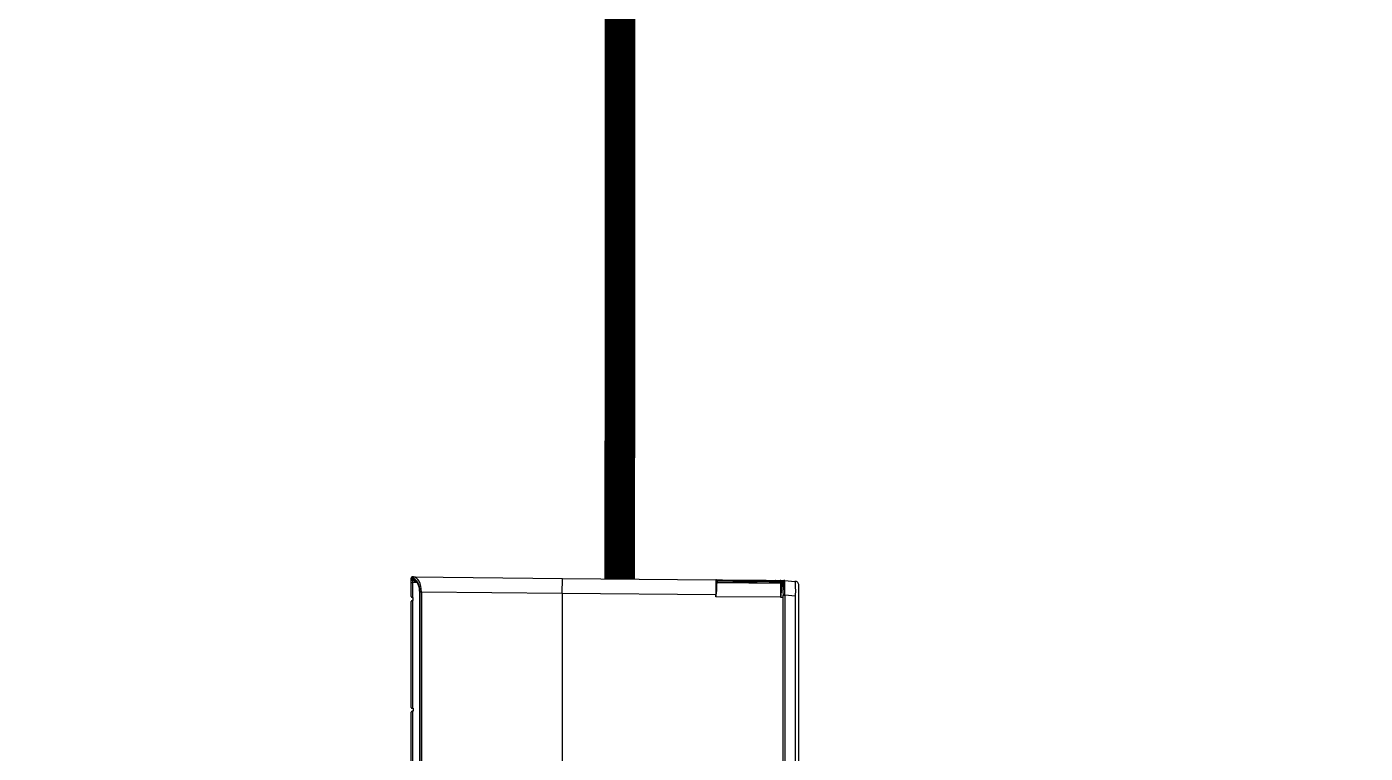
# Model space of a CAD drawing. Header units: inches. Extents: x -172 to 397, y -177 to 127.
# Drawn here: x -62.688 to -61.597, y 77.749 to 78.342 of the extents above; entities that cross this region are included whole.
import ezdxf

# ---------------------------------------------------------------- set-up
doc = ezdxf.new("R2010")
doc.units = ezdxf.units.IN
doc.header["$MEASUREMENT"] = 0
doc.header["$XCLIPFRAME"] = 2
doc.layers.add('AC-RA', color=210, linetype='Continuous')
picture_1 = doc.add_image_def('image3.tif', size_in_pixel=(13248, 8704))

# ---------------------------------------------------------------- blocks, each defined once
blk = doc.blocks.new('FTM(15-28)PV2S')
at = {"layer": 'AC-RA', "color": 0, "linetype": 'Continuous'}
for p, q in [((1986.41759, 1338.30093), (1985.61014, 1338.30093)), ((1985.61078, 1338.30195), (1986.41695, 1338.30195)), ((1986.41759, 1338.30041), (1986.41759, 1338.30131)), ((1986.41952, 1338.30041), (1986.41759, 1338.30041)), ((1986.41952, 1338.30131), (1986.41952, 1338.30041)), ((1986.49281, 1338.30093), (1986.41952, 1338.30093)), ((1986.42016, 1338.30195), (1986.49216, 1338.30195)), ((1986.49281, 1338.30131), (1986.49281, 1338.30041)), ((1986.49281, 1338.30041), (1986.49473, 1338.30041)), ((1986.49473, 1338.30041), (1986.49473, 1338.30131)), ((1986.505, 1338.30093), (1986.49473, 1338.30093)), ((1986.49538, 1338.30195), (1986.50784, 1338.30195)), ((1986.50495, 1338.29796), (1986.505, 1338.30093)), ((1986.505, 1338.30195), (1986.505, 1338.30093)), ((1986.50625, 1338.29977), (1986.50618, 1338.2995)), ((1986.50627, 1338.30003), (1986.50625, 1338.29977)), ((1986.50627, 1338.30003), (1986.50629, 1338.30094)), ((1986.50886, 1338.30037), (1986.50778, 1338.19915)), ((1986.50887, 1338.30091), (1986.50886, 1338.30037)), ((1986.49912, 1338.2963), (1985.52861, 1338.2963)), ((1986.49853, 1338.29493), (1985.5292, 1338.29493)), ((1986.49749, 1338.19924), (1986.49853, 1338.29493)), ((1986.49986, 1338.29632), (1986.49912, 1338.2963)), ((1986.5006, 1338.29639), (1986.49986, 1338.29632)), ((1986.50131, 1338.29649), (1986.5006, 1338.29639)), ((1986.502, 1338.29664), (1986.50131, 1338.29649)), ((1986.50264, 1338.29681), (1986.502, 1338.29664)), ((1986.50324, 1338.29702), (1986.50264, 1338.29681)), ((1986.50379, 1338.29726), (1986.50324, 1338.29702)), ((1986.50429, 1338.29751), (1986.50379, 1338.29726)), ((1986.50473, 1338.29779), (1986.50429, 1338.29751)), ((1986.50512, 1338.29807), (1986.50473, 1338.29779)), ((1986.50544, 1338.29836), (1986.50512, 1338.29807)), ((1986.50571, 1338.29865), (1986.50544, 1338.29836)), ((1986.50592, 1338.29894), (1986.50571, 1338.29865)), ((1986.50607, 1338.29923), (1986.50592, 1338.29894)), ((1986.50618, 1338.2995), (1986.50607, 1338.29923)), ((1986.49661, 1338.09495), (1986.49749, 1338.19924)), ((1986.50778, 1338.19915), (1986.50687, 1338.09492)), ((1986.49495, 1338.05072), (1986.49532, 1338.09495)), ((1986.49532, 1338.09495), (1986.49661, 1338.09495)), ((1986.49661, 1338.09495), (1986.49661, 1338.09467)), ((1986.50493, 1338.09429), (1986.50455, 1338.05088)), ((1986.50493, 1338.09381), (1986.50622, 1338.09381)), ((1986.50622, 1338.09428), (1986.50622, 1338.09381)), ((1986.50674, 1338.09408), (1986.50672, 1338.09045)), ((1986.50686, 1338.09445), (1986.50687, 1338.09492)), ((1986.50667, 1338.08362), (1986.50664, 1338.08042)), ((1986.50669, 1338.08696), (1986.50667, 1338.08362)), ((1986.50672, 1338.09045), (1986.50669, 1338.08696)), ((1986.50659, 1338.0745), (1986.50657, 1338.07179)), ((1986.50662, 1338.07738), (1986.50659, 1338.0745)), ((1986.50664, 1338.08042), (1986.50662, 1338.07738)), ((1986.50652, 1338.06471), (1986.5065, 1338.06269)), ((1986.50654, 1338.0669), (1986.50652, 1338.06471)), ((1986.50655, 1338.06926), (1986.50654, 1338.0669)), ((1986.50657, 1338.07179), (1986.50655, 1338.06926)), ((1986.50643, 1338.0543), (1986.50641, 1338.05085)), ((1986.50644, 1338.05525), (1986.50643, 1338.0543)), ((1986.50645, 1338.05637), (1986.50644, 1338.05525)), ((1986.50646, 1338.05767), (1986.50645, 1338.05637)), ((1986.50647, 1338.05917), (1986.50646, 1338.05767)), ((1986.50649, 1338.06084), (1986.50647, 1338.05917)), ((1986.5065, 1338.06269), (1986.50649, 1338.06084)), ((1985.5314, 1338.04931), (1986.49633, 1338.04931)), ((1986.4948, 1338.04931), (1986.49481, 1338.05072)), ((1986.49481, 1338.05072), (1986.49495, 1338.05072)), ((1986.49495, 1338.05072), (1986.49495, 1338.05068)), ((1986.50262, 1338.05027), (1986.50261, 1338.04927)), ((1986.50262, 1338.0501), (1986.50391, 1338.0501)), ((1986.50386, 1338.04922), (1986.50387, 1338.0501)), ((1986.50391, 1338.05025), (1986.50391, 1338.0501)), ((1986.50455, 1338.05073), (1986.50455, 1338.05088)), ((1986.50562, 1338.04914), (1986.50559, 1338.04915)), ((1986.50565, 1338.04914), (1986.50562, 1338.04914)), ((1986.5057, 1338.04912), (1986.50565, 1338.04914)), ((1986.50576, 1338.04911), (1986.5057, 1338.04912)), ((1986.50583, 1338.04908), (1986.50576, 1338.04911)), ((1986.50638, 1338.04817), (1986.50577, 1338.04117)), ((1986.50592, 1338.04904), (1986.50583, 1338.04908)), ((1986.50601, 1338.04898), (1986.50592, 1338.04904)), ((1986.50611, 1338.0489), (1986.50601, 1338.04898)), ((1986.50619, 1338.0488), (1986.50611, 1338.0489)), ((1986.50626, 1338.0487), (1986.50619, 1338.0488)), ((1986.50632, 1338.04858), (1986.50626, 1338.0487)), ((1986.50636, 1338.04845), (1986.50632, 1338.04858)), ((1986.50638, 1338.04817), (1986.50636, 1338.04845)), ((1986.50641, 1338.05085), (1986.50638, 1338.04817)), ((1985.52452, 1338.03853), (1986.50321, 1338.03853))]:
    blk.add_line(p, q, dxfattribs=at)
at = {"layer": 'AC-RA', "color": 8, "linetype": 'Continuous'}
for p, q in [((1986.50732, 1338.30195), (1986.5073, 1338.3009)), ((1986.50783, 1338.30127), (1986.50784, 1338.30195)), ((1986.49912, 1338.29616), (1985.52861, 1338.29616)), ((1985.5292, 1338.29582), (1986.49853, 1338.29582)), ((1986.49853, 1338.29493), (1986.49853, 1338.29582)), ((1986.49912, 1338.29616), (1986.49912, 1338.2963)), ((1986.49749, 1338.19924), (1986.35541, 1338.19925)), ((1986.49749, 1338.19924), (1986.50778, 1338.19915)), ((1986.50513, 1338.09378), (1986.50508, 1338.08841)), ((1986.5058, 1338.08838), (1986.50584, 1338.09374)), ((1986.50504, 1338.08339), (1986.505, 1338.07873)), ((1986.50508, 1338.08841), (1986.50504, 1338.08339)), ((1986.50573, 1338.07871), (1986.50576, 1338.08337)), ((1986.50576, 1338.08337), (1986.5058, 1338.08838)), ((1986.50496, 1338.07442), (1986.50493, 1338.07046)), ((1986.505, 1338.07873), (1986.50496, 1338.07442)), ((1986.50566, 1338.07043), (1986.50569, 1338.07439)), ((1986.50569, 1338.07439), (1986.50573, 1338.07871)), ((1986.50487, 1338.06372), (1986.50485, 1338.06098)), ((1986.5049, 1338.06688), (1986.50487, 1338.06372)), ((1986.50493, 1338.07046), (1986.5049, 1338.06688)), ((1986.50558, 1338.06096), (1986.50561, 1338.0637)), ((1986.50561, 1338.0637), (1986.50563, 1338.06686)), ((1986.50563, 1338.06686), (1986.50566, 1338.07043)), ((1986.5048, 1338.05527), (1986.50477, 1338.05183)), ((1986.50482, 1338.05676), (1986.5048, 1338.05529)), ((1986.5048, 1338.05529), (1986.5048, 1338.05527)), ((1986.50554, 1338.05529), (1986.5048, 1338.05529)), ((1986.50483, 1338.05866), (1986.50482, 1338.05676)), ((1986.50485, 1338.06098), (1986.50483, 1338.05866)), ((1986.50551, 1338.05183), (1986.50554, 1338.05527)), ((1986.50554, 1338.05529), (1986.50555, 1338.05676)), ((1986.50554, 1338.05527), (1986.50554, 1338.05529)), ((1986.50555, 1338.05676), (1986.50557, 1338.05865)), ((1986.50557, 1338.05865), (1986.50558, 1338.06096)), ((1986.49633, 1338.04813), (1985.5314, 1338.04813)), ((1986.49569, 1338.04073), (1986.49633, 1338.04813)), ((1986.49633, 1338.04931), (1986.49633, 1338.04813)), ((1986.50368, 1338.0501), (1986.50363, 1338.04923)), ((1986.50383, 1338.0501), (1986.50378, 1338.04923)), ((1986.50477, 1338.05183), (1986.50475, 1338.04919)), ((1986.50477, 1338.05183), (1986.50477, 1338.05183)), ((1986.50551, 1338.05183), (1986.50477, 1338.05183)), ((1986.50549, 1338.04915), (1986.50551, 1338.05183)), ((1986.50551, 1338.05183), (1986.50551, 1338.05183)), ((1985.53204, 1338.04073), (1986.49569, 1338.04073)), ((1986.49569, 1338.04073), (1986.49714, 1338.04071)), ((1986.49714, 1338.04071), (1986.49856, 1338.0407)), ((1986.49856, 1338.0407), (1986.49992, 1338.0407)), ((1986.49992, 1338.0407), (1986.50119, 1338.04072)), ((1986.50119, 1338.04072), (1986.50233, 1338.04075)), ((1986.50233, 1338.04075), (1986.50334, 1338.0408)), ((1986.50334, 1338.0408), (1986.50418, 1338.04086)), ((1986.50418, 1338.04086), (1986.50486, 1338.04092)), ((1986.50486, 1338.04092), (1986.50535, 1338.041)), ((1986.50535, 1338.041), (1986.50566, 1338.04108)), ((1986.50566, 1338.04108), (1986.50577, 1338.04117))]:
    blk.add_line(p, q, dxfattribs=at)
at = {"layer": 'AC-RA', "color": 0, "linetype": 'Continuous'}
for centre, radius, start, end in [((1986.41695, 1338.30131), 0.000643, 0, 90), ((1986.42016, 1338.30131), 0.000643, 90, 180), ((1986.49216, 1338.30131), 0.000643, 0, 90), ((1986.49538, 1338.30131), 0.000643, 90, 180), ((1986.50732, 1338.30092), 0.00103, 90, 179), ((1986.50784, 1338.30092), 0.00103, 359.5, 89.93097), ((1986.5002, 1338.11448), 0.02013, 255.98226, 259.73121), ((1986.49524, 1335.8164), 2.27855, 89.70752, 89.96544), ((1986.49891, 1338.11063), 0.01613, 261.80804, 270.06792), ((1986.50058, 1338.02954), 0.06499, 85.01548, 91.45502), ((1986.49984, 1338.0362), 0.05832, 84.98906, 90.8962), ((1986.50622, 1338.09446), 0.000642, 269.95293, 359.51922), ((1986.4992, 1338.06793), 0.01777, 255.70747, 256.15884), ((1986.49765, 1338.17149), 0.1208, 268.71974, 273.27781), ((1986.5, 1338.08867), 0.03832, 262.42959, 269.37891), ((1986.49848, 1337.90792), 0.1414, 87.11682, 90.86908), ((1986.49997, 1338.01036), 0.03999, 86.20192, 90.55797), ((1986.50018, 1337.98518), 0.06517, 86.7203, 90.52871), ((1986.50391, 1338.05074), 0.000643, 270, 359.5), ((1986.50321, 1338.04109), 0.00256, 269.94297, 1.88776)]:
    blk.add_arc(centre, radius, start, end, dxfattribs=at)
at = {"layer": 'AC-RA', "color": 8, "linetype": 'Continuous'}
for centre, radius, start, end in [((1986.50072, 1338.2312), 0.18312, 268.62544, 271.77078), ((1964.82721, 1338.18608), 21.67617, 359.638329, 359.640508), ((1988.51066, 1338.03718), 2.00711, 179.63121, 179.65586)]:
    blk.add_arc(centre, radius, start, end, dxfattribs=at)
for centre, major_axis, ratio, start_param, end_param in [((1986.49858, 1338.30127), (-0.00926, -0.00004), 0.588189, 1.562948, 3.133744), ((1986.4992, 1338.3009), (0.0081, 0.00007), 0.585074, -1.586095, -0.015451), ((1986.5073, 1338.30001), (-0.00103, 0.00002), 0.8619, -1.555753, 0), ((1986.50783, 1338.30038), (0.00103, -0.00001), 0.861926, 0, 1.578318), ((1986.50554, 1338.0544), (-0.0009, 0.000007), 0.9868, 3.061392, 4.720409), ((1986.50551, 1338.05093), (-0.0009, 0.000008), 0.998929, 3.062941, 4.721079), ((1986.50551, 1338.05093), (-0.0009, 0.000008), 0.998929, 3.062697, 4.720836)]:
    blk.add_ellipse(centre, major_axis=major_axis, ratio=ratio, start_param=start_param, end_param=end_param, dxfattribs=at)
at = {"layer": 'AC-RA', "color": 0, "linetype": 'Continuous'}
for centre, major_axis, ratio, start_param, end_param in [((1986.49858, 1338.30038), (0.01029, 0.00002), 0.529387, -1.576573, -0.005777), ((1986.505, 1338.30092), (-0.00129, -0.00002), 0.006973, 3.141374, 4.712018), ((1986.50622, 1338.09493), (0.000643, -0.000006), 0.999793, -1.562071, 0), ((1986.50391, 1338.05089), (0.000643, -0.000006), 0.999947, -1.56207, 0)]:
    blk.add_ellipse(centre, major_axis=major_axis, ratio=ratio, start_param=start_param, end_param=end_param, dxfattribs=at)
blk = doc.blocks.new('*U259')
at = {"layer": 'AC-RA'}
blk.add_blockref('FTM(15-28)PV2S', (759.25128, 606.47925), dxfattribs=at)

msp = doc.modelspace()

# ---------------------------------------------------------------- linework, layer by layer
at = {"color": 2, "const_width": 0.025}
msp.add_lwpolyline([(-62.2046, 77.8914), (-62.2042, 79.4441), (-60.7598, 79.4397)], dxfattribs=at)

# ---------------------------------------------------------------- block references
at = {"layer": 'AC-RA', "color": 4, "xscale": 1.2, "yscale": 1.2, "zscale": 1.2, "rotation": 90}
msp.add_blockref('*U259', (2271.3627, -3217.0191), dxfattribs=at)

# ---------------------------------------------------------------- pictures from other files: only their frames are drawn
image = msp.add_image(picture_1, insert=(-98.8, 49.995), size_in_units=(103.2597, 67.8422))
image.set_boundary_path([(1164.295, 432.638), (11144.897, 7632.068)])

doc.saveas('drawing.dxf')
